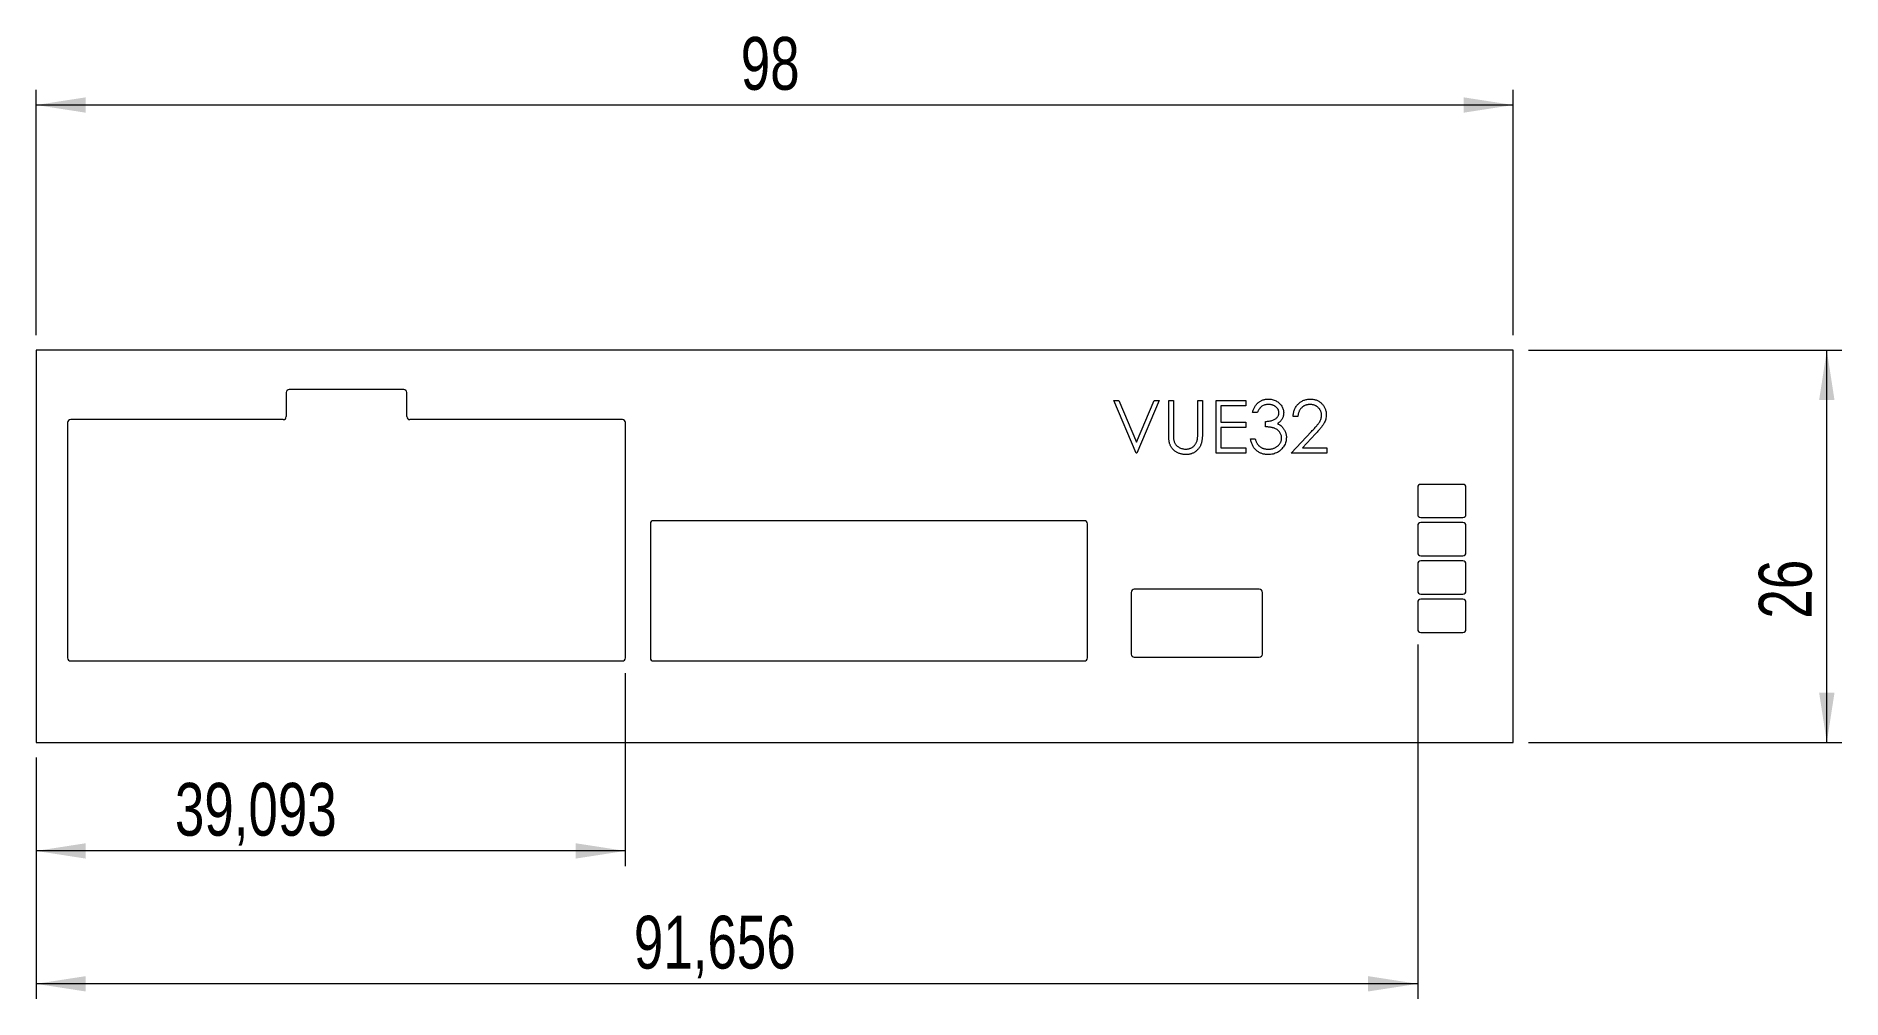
# Model space of a CAD drawing. Header units: millimetres. Extents: x 102 to 222, y 93 to 157.
import ezdxf

# ---------------------------------------------------------------- set-up
doc = ezdxf.new("R2010")
doc.units = ezdxf.units.MM
doc.styles.add('SLDTEXTSTYLE0', font='TXT', dxfattribs={"width": 0.75})
doc.dimstyles.new('SLDDIMSTYLE0', dxfattribs={"dimtxt": 3.5, "dimasz": 3.302, "dimexe": 0, "dimexo": 0.0625, "dimgap": 0.875, "dimtad": 1, "dimrnd": 1e-09, "dimzin": 12, "dimdsep": 46, "dimtxsty": 'SLDTEXTSTYLE0', "dimsah": 1, "dimcen": 0.09, "dimadec": 0, "dimazin": 3, "dimtfac": 1, "dimtofl": 0, "dimtmove": 0, "dimatfit": 3, "dimfxl": 1, "dimfrac": 2, "dimtolj": 1, "dimtzin": 12, "dimarcsym": 0})

# ---------------------------------------------------------------- blocks, each defined once
blk = doc.blocks.new('*D1')
at = {"color": 7, "linetype": 'Continuous', "lineweight": 0}
for p, q in [((102.12, 136.72), (102.12, 152.98)), ((200.12, 136.72), (200.12, 152.98)), ((200.12, 151.98), (102.12, 151.98))]:
    blk.add_line(p, q, dxfattribs=at)
for points in [[(102.12, 151.98), (105.42, 151.47), (105.42, 152.49)], [(200.12, 151.98), (196.82, 152.49), (196.82, 151.47)]]:
    blk.add_solid(points, dxfattribs=at)
at = {"color": 7, "linetype": 'Continuous', "lineweight": 0, "insert": (148.87, 156.49, -0.45), "char_height": 3.5, "attachment_point": 1, "style": 'SLDTEXTSTYLE0'}
blk.add_mtext('98', dxfattribs=at)
blk = doc.blocks.new('*D2')
at = {"color": 7, "linetype": 'Continuous', "lineweight": 0}
for p, q in [((201.12, 135.72), (221.92, 135.72)), ((220.92, 109.72), (220.92, 135.72)), ((201.12, 109.72), (221.92, 109.72))]:
    blk.add_line(p, q, dxfattribs=at)
for points in [[(220.92, 135.72), (220.41, 132.42), (221.43, 132.42)], [(220.92, 109.72), (221.43, 113.02), (220.41, 113.02)]]:
    blk.add_solid(points, dxfattribs=at)
at = {"color": 7, "linetype": 'Continuous', "lineweight": 0, "insert": (216.41, 117.93, -0.45), "char_height": 3.5, "attachment_point": 1, "rotation": 90, "style": 'SLDTEXTSTYLE0'}
blk.add_mtext('26', dxfattribs=at)
blk = doc.blocks.new('*D3')
at = {"color": 7, "linetype": 'Continuous', "lineweight": 0}
for p, q in [((141.21, 114.32), (141.21, 101.53)), ((102.12, 108.72), (102.12, 101.53)), ((141.21, 102.53), (102.12, 102.53))]:
    blk.add_line(p, q, dxfattribs=at)
for points in [[(102.12, 102.53), (105.42, 102.02), (105.42, 103.04)], [(141.21, 102.53), (137.91, 103.04), (137.91, 102.02)]]:
    blk.add_solid(points, dxfattribs=at)
at = {"color": 7, "linetype": 'Continuous', "lineweight": 0, "insert": (111.33, 107.04, -0.45), "char_height": 3.5, "attachment_point": 1, "style": 'SLDTEXTSTYLE0'}
blk.add_mtext('39,093', dxfattribs=at)
blk = doc.blocks.new('*D4')
at = {"color": 7, "linetype": 'Continuous', "lineweight": 0}
for p, q in [((193.78, 116.21), (193.78, 92.72)), ((102.12, 108.72), (102.12, 92.72)), ((193.78, 93.72), (102.12, 93.72))]:
    blk.add_line(p, q, dxfattribs=at)
for points in [[(102.12, 93.72), (105.42, 93.21), (105.42, 94.23)], [(193.78, 93.72), (190.48, 94.23), (190.48, 93.21)]]:
    blk.add_solid(points, dxfattribs=at)
at = {"color": 7, "linetype": 'Continuous', "lineweight": 0, "insert": (141.78, 98.23, -0.45), "char_height": 3.5, "attachment_point": 1, "style": 'SLDTEXTSTYLE0'}
blk.add_mtext('91,656', dxfattribs=at)

msp = doc.modelspace()

# ---------------------------------------------------------------- linework, layer by layer
at = {"color": 7, "linetype": 'Continuous', "lineweight": 15}
for p, q in [((200.122, 135.723), (102.122, 135.723)), ((102.122, 135.723), (102.122, 109.723)), ((200.122, 109.723), (200.122, 135.723)), ((126.515, 133.123), (118.915, 133.123)), ((118.715, 132.923), (118.715, 131.323)), ((126.715, 131.323), (126.715, 132.923)), ((173.625, 132.396), (173.961, 132.396)), ((175.105, 128.896), (173.625, 132.396)), ((173.961, 132.396), (175.128, 129.638)), ((175.128, 129.638), (176.294, 132.396)), ((176.631, 132.396), (175.15, 128.896)), ((176.294, 132.396), (176.631, 132.396)), ((177.259, 132.396), (177.573, 132.396)), ((177.259, 130.283), (177.259, 132.396)), ((177.573, 132.396), (177.573, 130.299)), ((179.189, 130.299), (179.189, 132.396)), ((179.189, 132.396), (179.503, 132.396)), ((179.503, 132.396), (179.503, 130.283)), ((180.4, 132.396), (182.375, 132.396)), ((180.4, 128.896), (180.4, 132.396)), ((182.375, 132.037), (180.714, 132.037)), ((180.714, 132.037), (180.714, 130.961)), ((182.375, 132.396), (182.375, 132.037)), ((104.215, 130.923), (104.215, 115.323)), ((118.515, 131.123), (104.415, 131.123)), ((141.015, 131.123), (126.915, 131.123)), ((141.215, 115.323), (141.215, 130.923)), ((180.714, 130.961), (182.375, 130.961)), ((182.375, 130.602), (180.714, 130.602)), ((180.714, 130.602), (180.714, 129.255)), ((182.375, 130.961), (182.375, 130.602)), ((183.137, 131.589), (182.823, 131.589)), ((183.676, 130.646), (183.676, 131.005)), ((185.83, 131.32), (185.516, 131.32)), ((182.689, 129.839), (183.003, 129.839)), ((185.381, 128.896), (186.738, 130.345)), ((187.006, 130.19), (186.13, 129.255)), ((175.15, 128.896), (175.105, 128.896)), ((182.375, 128.896), (180.4, 128.896)), ((180.714, 129.255), (182.375, 129.255)), ((182.375, 129.255), (182.375, 128.896)), ((187.759, 128.896), (185.381, 128.896)), ((186.13, 129.255), (187.759, 129.255)), ((187.759, 129.255), (187.759, 128.896)), ((193.778, 126.633), (193.778, 124.833)), ((196.778, 126.833), (193.978, 126.833)), ((196.978, 124.833), (196.978, 126.633)), ((193.978, 124.633), (196.778, 124.633)), ((142.872, 124.223), (142.872, 115.323)), ((171.672, 124.423), (143.072, 124.423)), ((171.872, 115.323), (171.872, 124.223)), ((193.778, 124.093), (193.778, 122.293)), ((196.778, 124.293), (193.978, 124.293)), ((196.978, 122.293), (196.978, 124.093)), ((193.778, 121.553), (193.778, 119.753)), ((193.978, 122.093), (196.778, 122.093)), ((196.778, 121.753), (193.978, 121.753)), ((196.978, 119.753), (196.978, 121.553)), ((183.272, 119.873), (174.972, 119.873)), ((174.772, 119.673), (174.772, 115.573)), ((183.472, 115.573), (183.472, 119.673)), ((193.778, 119.013), (193.778, 117.213)), ((193.978, 119.553), (196.778, 119.553)), ((196.778, 119.213), (193.978, 119.213)), ((196.978, 117.213), (196.978, 119.013)), ((193.978, 117.013), (196.778, 117.013)), ((104.415, 115.123), (141.015, 115.123)), ((143.072, 115.123), (171.672, 115.123)), ((174.972, 115.373), (183.272, 115.373)), ((102.122, 109.723), (200.122, 109.723))]:
    msp.add_line(p, q, dxfattribs=at)
for centre, start, end in [((118.915, 132.923), 90, 180), ((126.515, 132.923), 0, 90), ((104.415, 130.923), 90, 180), ((118.515, 131.323), 270, 0), ((126.915, 131.323), 180, 270), ((141.015, 130.923), 0, 90), ((193.978, 126.633), 90, 180), ((196.778, 126.633), 0, 90), ((193.978, 124.833), 180, 270), ((196.778, 124.833), 270, 0), ((143.072, 124.223), 90, 180), ((171.672, 124.223), 0, 90), ((193.978, 124.093), 90, 180), ((196.778, 124.093), 0, 90), ((193.978, 122.293), 180, 270), ((196.778, 122.293), 270, 0), ((193.978, 121.553), 90, 180), ((196.778, 121.553), 0, 90), ((174.972, 119.673), 90, 180), ((183.272, 119.673), 0, 90), ((193.978, 119.753), 180, 270), ((193.978, 119.013), 90, 180), ((196.778, 119.753), 270, 0), ((196.778, 119.013), 0, 90), ((193.978, 117.213), 180, 270), ((196.778, 117.213), 270, 0), ((104.415, 115.323), 180, 270), ((141.015, 115.323), 270, 0), ((143.072, 115.323), 180, 270), ((171.672, 115.323), 270, 0), ((174.972, 115.573), 180, 270), ((183.272, 115.573), 270, 0)]:
    msp.add_arc(centre, 0.2, start, end, dxfattribs=at)
for points, knots in [([(182.823, 131.589), (182.832, 131.624), (182.848, 131.693), (182.883, 131.791), (182.921, 131.884), (182.966, 131.97), (183.016, 132.051), (183.073, 132.125), (183.134, 132.193), (183.202, 132.254), (183.273, 132.309), (183.348, 132.356), (183.426, 132.396), (183.508, 132.429), (183.593, 132.455), (183.681, 132.473), (183.772, 132.484), (183.834, 132.486), (183.865, 132.486)], [0, 0, 0, 0, 0.0726253, 0.1419766, 0.2089849, 0.2739569, 0.3368893, 0.398745, 0.4601159, 0.5208249, 0.5809945, 0.6401519, 0.6986225, 0.7572711, 0.8164267, 0.876254, 0.9371653, 1, 1, 1, 1]), ([(183.869, 132.127), (183.83, 132.126), (183.752, 132.123), (183.639, 132.099), (183.535, 132.061), (183.455, 132.016), (183.397, 131.971), (183.354, 131.932), (183.313, 131.889), (183.275, 131.838), (183.237, 131.784), (183.202, 131.724), (183.168, 131.659), (183.148, 131.612), (183.137, 131.589)], [0, 0, 0, 0, 0.1227119, 0.239685, 0.3518159, 0.4637661, 0.5208178, 0.5794483, 0.6406041, 0.7052975, 0.7736339, 0.8446694, 0.9200565, 1, 1, 1, 1]), ([(183.865, 132.486), (183.911, 132.485), (184.001, 132.482), (184.134, 132.457), (184.262, 132.418), (184.384, 132.363), (184.497, 132.296), (184.598, 132.216), (184.685, 132.125), (184.758, 132.024), (184.815, 131.917), (184.857, 131.806), (184.882, 131.692), (184.886, 131.615), (184.887, 131.577)], [0, 0, 0, 0, 0.0902542, 0.1785398, 0.266093, 0.354631, 0.4418862, 0.5257469, 0.6081136, 0.6901973, 0.7708215, 0.8483262, 0.9240117, 1, 1, 1, 1]), ([(184.573, 131.578), (184.573, 131.597), (184.572, 131.633), (184.562, 131.686), (184.546, 131.738), (184.525, 131.787), (184.496, 131.835), (184.461, 131.88), (184.42, 131.924), (184.373, 131.965), (184.323, 132.003), (184.268, 132.036), (184.209, 132.064), (184.148, 132.088), (184.083, 132.105), (184.014, 132.118), (183.943, 132.126), (183.894, 132.127), (183.869, 132.127)], [0, 0, 0, 0, 0.0552745, 0.1099661, 0.1632474, 0.2180762, 0.2733009, 0.3309093, 0.3909945, 0.454176, 0.5188615, 0.5833105, 0.6485167, 0.7150309, 0.7825021, 0.8523227, 0.9249285, 1, 1, 1, 1]), ([(185.516, 131.32), (185.518, 131.361), (185.522, 131.443), (185.54, 131.562), (185.567, 131.676), (185.606, 131.784), (185.653, 131.887), (185.71, 131.984), (185.777, 132.075), (185.853, 132.159), (185.936, 132.236), (186.025, 132.303), (186.119, 132.359), (186.217, 132.406), (186.32, 132.442), (186.428, 132.468), (186.541, 132.484), (186.618, 132.485), (186.657, 132.486)], [0, 0, 0, 0, 0.06879079, 0.13510329, 0.19897867, 0.2619043, 0.32349497, 0.38519538, 0.44696924, 0.50976478, 0.57225057, 0.63340518, 0.69325116, 0.75258316, 0.81257927, 0.87327508, 0.93554994, 1, 1, 1, 1]), ([(186.641, 132.127), (186.614, 132.126), (186.56, 132.125), (186.481, 132.115), (186.406, 132.098), (186.334, 132.075), (186.265, 132.046), (186.2, 132.009), (186.139, 131.965), (186.082, 131.916), (186.029, 131.86), (185.983, 131.799), (185.942, 131.732), (185.907, 131.66), (185.878, 131.582), (185.856, 131.499), (185.838, 131.411), (185.833, 131.351), (185.83, 131.32)], [0, 0, 0, 0, 0.0644387, 0.1265469, 0.1868872, 0.2458775, 0.3040409, 0.3621912, 0.4209759, 0.4806603, 0.5406003, 0.6006891, 0.6619358, 0.7244425, 0.7890384, 0.8563138, 0.926352, 1, 1, 1, 1]), ([(187.4, 131.418), (187.4, 131.442), (187.398, 131.489), (187.387, 131.558), (187.371, 131.624), (187.347, 131.689), (187.315, 131.75), (187.277, 131.809), (187.232, 131.865), (187.181, 131.918), (187.124, 131.967), (187.065, 132.01), (187.002, 132.046), (186.935, 132.076), (186.866, 132.099), (186.794, 132.115), (186.719, 132.125), (186.667, 132.127), (186.641, 132.127)], [0, 0, 0, 0, 0.0619654, 0.1221219, 0.1809885, 0.2399332, 0.2999058, 0.3599888, 0.4217757, 0.4865758, 0.5515348, 0.6150175, 0.6772586, 0.73973, 0.8030501, 0.8664951, 0.9319735, 1, 1, 1, 1]), ([(186.657, 132.486), (186.695, 132.485), (186.771, 132.484), (186.881, 132.468), (186.986, 132.445), (187.085, 132.411), (187.178, 132.367), (187.265, 132.313), (187.348, 132.25), (187.423, 132.177), (187.491, 132.099), (187.55, 132.016), (187.601, 131.929), (187.643, 131.84), (187.674, 131.746), (187.698, 131.649), (187.711, 131.548), (187.713, 131.48), (187.714, 131.446)], [0, 0, 0, 0, 0.0694755, 0.1365168, 0.2007888, 0.2638297, 0.325735, 0.3872907, 0.4495092, 0.5129678, 0.5762752, 0.6375801, 0.6979026, 0.7571721, 0.8165985, 0.8766532, 0.9372896, 1, 1, 1, 1]), ([(183.676, 131.005), (183.719, 131.006), (183.804, 131.008), (183.928, 131.025), (184.046, 131.049), (184.157, 131.086), (184.257, 131.129), (184.345, 131.179), (184.417, 131.234), (184.475, 131.296), (184.519, 131.362), (184.551, 131.431), (184.57, 131.504), (184.572, 131.553), (184.573, 131.578)], [0, 0, 0, 0, 0.11016555, 0.21578726, 0.31802743, 0.41757395, 0.51165049, 0.5961621, 0.67293453, 0.74366956, 0.810677, 0.87405896, 0.9366963, 1, 1, 1, 1]), ([(184.753, 129.906), (184.751, 129.939), (184.748, 130.004), (184.725, 130.099), (184.687, 130.192), (184.633, 130.279), (184.568, 130.36), (184.491, 130.432), (184.403, 130.491), (184.322, 130.532), (184.25, 130.56), (184.189, 130.579), (184.12, 130.595), (184.045, 130.609), (183.963, 130.622), (183.873, 130.632), (183.777, 130.641), (183.71, 130.645), (183.676, 130.646)], [0, 0, 0, 0, 0.0669092, 0.1334854, 0.2010351, 0.2712343, 0.34288, 0.4138361, 0.4859766, 0.5602296, 0.5998842, 0.6440548, 0.6918919, 0.7446875, 0.8014918, 0.8628577, 0.9293284, 1, 1, 1, 1]), ([(184.887, 131.577), (184.886, 131.54), (184.884, 131.467), (184.865, 131.362), (184.832, 131.262), (184.787, 131.168), (184.729, 131.08), (184.658, 130.999), (184.574, 130.923), (184.511, 130.879), (184.479, 130.857)], [0, 0, 0, 0, 0.1280675, 0.2506083, 0.3706302, 0.4900722, 0.6103748, 0.7343131, 0.8632165, 1, 1, 1, 1]), ([(184.479, 130.857), (184.516, 130.839), (184.59, 130.803), (184.69, 130.733), (184.781, 130.653), (184.832, 130.59), (184.858, 130.558)], [0, 0, 0, 0, 0.2538796, 0.5030089, 0.7502911, 1, 1, 1, 1]), ([(186.738, 130.345), (186.771, 130.379), (186.835, 130.446), (186.925, 130.542), (187.005, 130.632), (187.077, 130.715), (187.139, 130.791), (187.194, 130.86), (187.238, 130.922), (187.286, 130.995), (187.332, 131.084), (187.372, 131.192), (187.396, 131.304), (187.399, 131.38), (187.4, 131.418)], [0, 0, 0, 0, 0.1108026, 0.2128292, 0.3061013, 0.3906473, 0.4669245, 0.534481, 0.5935869, 0.644557, 0.7362005, 0.825024, 0.9119856, 1, 1, 1, 1]), ([(187.714, 131.446), (187.713, 131.397), (187.709, 131.3), (187.681, 131.158), (187.636, 131.021), (187.582, 130.91), (187.527, 130.821), (187.478, 130.747), (187.421, 130.668), (187.354, 130.584), (187.279, 130.493), (187.196, 130.397), (187.104, 130.295), (187.04, 130.226), (187.006, 130.19)], [0, 0, 0, 0, 0.0987022, 0.1956723, 0.2924224, 0.3913425, 0.4444624, 0.5042288, 0.5703523, 0.6425458, 0.7222875, 0.8079211, 0.9004695, 1, 1, 1, 1]), ([(177.322, 129.545), (177.316, 129.564), (177.305, 129.604), (177.293, 129.671), (177.283, 129.748), (177.274, 129.835), (177.268, 129.932), (177.263, 130.04), (177.259, 130.158), (177.259, 130.24), (177.259, 130.283)], [0, 0, 0, 0, 0.07812987, 0.16946542, 0.27433529, 0.39211016, 0.52368733, 0.66836542, 0.8271319, 1, 1, 1, 1]), ([(178.415, 128.807), (178.382, 128.807), (178.316, 128.809), (178.218, 128.818), (178.125, 128.834), (178.035, 128.856), (177.949, 128.885), (177.866, 128.919), (177.787, 128.961), (177.712, 129.007), (177.642, 129.06), (177.578, 129.117), (177.52, 129.178), (177.468, 129.243), (177.422, 129.313), (177.382, 129.386), (177.348, 129.464), (177.33, 129.518), (177.322, 129.545)], [0, 0, 0, 0, 0.0711745, 0.1396441, 0.2063172, 0.2713732, 0.3354181, 0.3980763, 0.4606079, 0.5229695, 0.5847157, 0.6448949, 0.7042906, 0.7629982, 0.8210874, 0.8801039, 0.9393885, 1, 1, 1, 1]), ([(177.573, 130.299), (177.573, 130.27), (177.573, 130.213), (177.574, 130.133), (177.575, 130.062), (177.576, 129.999), (177.579, 129.946), (177.581, 129.9), (177.583, 129.864), (177.586, 129.843), (177.587, 129.834)], [0, 0, 0, 0, 0.1910786, 0.3626046, 0.5160988, 0.650038, 0.7659767, 0.862374, 0.9408421, 1, 1, 1, 1]), ([(177.587, 129.834), (177.592, 129.801), (177.603, 129.737), (177.628, 129.646), (177.664, 129.564), (177.706, 129.489), (177.762, 129.422), (177.829, 129.36), (177.911, 129.306), (178.001, 129.257), (178.098, 129.217), (178.198, 129.187), (178.298, 129.169), (178.365, 129.167), (178.398, 129.166)], [0, 0, 0, 0, 0.086315, 0.1677665, 0.2444327, 0.3181347, 0.3918841, 0.4700681, 0.5539042, 0.6443395, 0.7368747, 0.8261684, 0.9136786, 1, 1, 1, 1]), ([(178.398, 129.166), (178.426, 129.167), (178.483, 129.169), (178.568, 129.182), (178.65, 129.206), (178.731, 129.237), (178.806, 129.278), (178.877, 129.325), (178.94, 129.38), (178.997, 129.441), (179.047, 129.51), (179.091, 129.585), (179.126, 129.668), (179.144, 129.726), (179.153, 129.756)], [0, 0, 0, 0, 0.0828906, 0.1653025, 0.2477619, 0.3315277, 0.4152798, 0.4963662, 0.5771513, 0.6577825, 0.7393216, 0.8237931, 0.909476, 1, 1, 1, 1]), ([(179.503, 130.283), (179.503, 130.244), (179.502, 130.17), (179.498, 130.061), (179.491, 129.958), (179.481, 129.86), (179.468, 129.768), (179.454, 129.681), (179.436, 129.601), (179.415, 129.525), (179.39, 129.453), (179.359, 129.384), (179.324, 129.317), (179.281, 129.253), (179.234, 129.191), (179.181, 129.132), (179.123, 129.074), (179.06, 129.02), (178.992, 128.97), (178.92, 128.926), (178.844, 128.889), (178.765, 128.859), (178.683, 128.836), (178.597, 128.819), (178.507, 128.809), (178.446, 128.807), (178.415, 128.807)], [0, 0, 0, 0, 0.054858, 0.1070588, 0.1569784, 0.2039923, 0.2484915, 0.2904833, 0.330489, 0.3678859, 0.4038581, 0.4400093, 0.476295, 0.5127923, 0.5504848, 0.5883811, 0.6276453, 0.6679795, 0.7084328, 0.7486023, 0.7890878, 0.8294612, 0.870371, 0.9122142, 0.9555466, 1, 1, 1, 1]), ([(179.153, 129.756), (179.156, 129.768), (179.163, 129.796), (179.169, 129.842), (179.175, 129.897), (179.18, 129.961), (179.184, 130.033), (179.187, 130.114), (179.188, 130.204), (179.188, 130.267), (179.189, 130.299)], [0, 0, 0, 0, 0.0698351, 0.1556208, 0.2578016, 0.3738112, 0.5064025, 0.6555645, 0.8200793, 1, 1, 1, 1]), ([(183.856, 128.807), (183.819, 128.808), (183.745, 128.809), (183.637, 128.821), (183.533, 128.842), (183.435, 128.871), (183.341, 128.907), (183.252, 128.953), (183.168, 129.006), (183.089, 129.068), (183.015, 129.137), (182.948, 129.215), (182.887, 129.3), (182.834, 129.393), (182.787, 129.493), (182.747, 129.601), (182.713, 129.717), (182.697, 129.797), (182.689, 129.839)], [0, 0, 0, 0, 0.0655412, 0.1289632, 0.1903771, 0.2500924, 0.3085484, 0.366398, 0.4245422, 0.48317, 0.5422434, 0.6017394, 0.662506, 0.7248555, 0.7891278, 0.8563464, 0.9262952, 1, 1, 1, 1]), ([(183.003, 129.839), (183.011, 129.812), (183.027, 129.759), (183.054, 129.684), (183.085, 129.615), (183.118, 129.551), (183.153, 129.493), (183.192, 129.442), (183.232, 129.395), (183.262, 129.368), (183.277, 129.355)], [0, 0, 0, 0, 0.1497704, 0.2913164, 0.4259664, 0.5521596, 0.6715274, 0.7861216, 0.8953251, 1, 1, 1, 1]), ([(185.067, 129.936), (185.065, 129.887), (185.061, 129.789), (185.029, 129.645), (184.98, 129.504), (184.909, 129.369), (184.824, 129.242), (184.721, 129.129), (184.604, 129.032), (184.473, 128.951), (184.332, 128.886), (184.18, 128.841), (184.021, 128.811), (183.912, 128.808), (183.856, 128.807)], [0, 0, 0, 0, 0.07964825, 0.15892168, 0.23961949, 0.32260943, 0.40603464, 0.4876021, 0.56968463, 0.65303615, 0.73743572, 0.82247782, 0.90974766, 1, 1, 1, 1]), ([(183.862, 129.166), (183.894, 129.166), (183.958, 129.167), (184.052, 129.179), (184.141, 129.195), (184.224, 129.22), (184.303, 129.25), (184.376, 129.289), (184.445, 129.334), (184.509, 129.386), (184.566, 129.442), (184.616, 129.501), (184.658, 129.563), (184.693, 129.627), (184.72, 129.693), (184.738, 129.762), (184.751, 129.833), (184.752, 129.882), (184.753, 129.906)], [0, 0, 0, 0, 0.0760717, 0.1487517, 0.2184028, 0.2857596, 0.350598, 0.414964, 0.4780693, 0.5417607, 0.6043499, 0.664075, 0.7214636, 0.7775871, 0.8326444, 0.8878435, 0.9434603, 1, 1, 1, 1]), ([(184.858, 130.558), (184.875, 130.535), (184.908, 130.489), (184.949, 130.416), (184.987, 130.341), (185.016, 130.264), (185.039, 130.185), (185.055, 130.104), (185.065, 130.021), (185.066, 129.965), (185.067, 129.936)], [0, 0, 0, 0, 0.1281355, 0.2541727, 0.3781116, 0.5017123, 0.6239863, 0.7470956, 0.8728746, 1, 1, 1, 1]), ([(183.277, 129.355), (183.297, 129.34), (183.336, 129.31), (183.399, 129.271), (183.466, 129.238), (183.538, 129.212), (183.613, 129.191), (183.693, 129.177), (183.776, 129.167), (183.833, 129.166), (183.862, 129.166)], [0, 0, 0, 0, 0.1182713, 0.2361775, 0.3556629, 0.4759042, 0.6001273, 0.7286081, 0.8613135, 1, 1, 1, 1])]:
    msp.add_open_spline(points, degree=3, knots=knots, dxfattribs=at)

# ---------------------------------------------------------------- dimensions: what is measured, and where the dimension line sits
at = {"color": 7, "linetype": 'Continuous', "lineweight": 0}
for base, p1, p2, picture, middle in [((102.122, 151.982), (200.122, 135.723), (102.122, 135.723), '*D1', (152.875, 151.982)), ((102.122, 93.723), (193.778, 117.213), (102.122, 109.723), '*D4', (150.315, 93.723)), ((102.122, 102.532), (141.215, 115.323), (102.122, 109.723), '*D3', (119.863, 102.532))]:
    dim = msp.add_linear_dim(base=base, p1=p1, p2=p2, dimstyle='SLDDIMSTYLE0', dxfattribs=at)
    dim.commit()
    dim.dimension.update_dxf_attribs({"geometry": picture, "text_midpoint": middle, "dimtype": 160})
dim = msp.add_linear_dim(base=(220.92, 135.723), p1=(200.122, 109.723), p2=(200.122, 135.723), angle=90, dimstyle='SLDDIMSTYLE0', dxfattribs=at)
dim.commit()
dim.dimension.update_dxf_attribs({"geometry": '*D2', "text_midpoint": (220.92, 121.935), "dimtype": 160})

doc.saveas('drawing.dxf')
